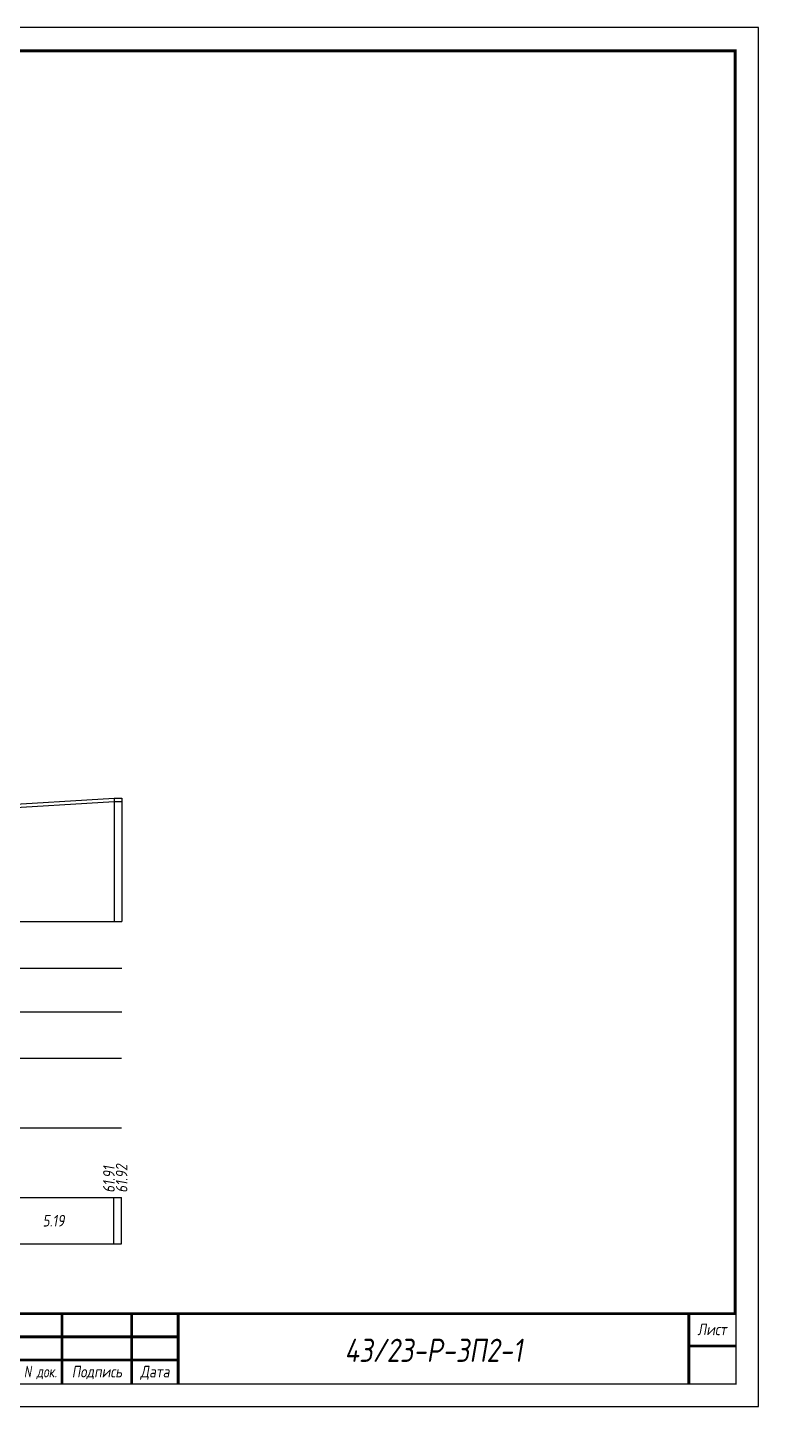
# Model space of a CAD drawing. Extents: x -717 to 1451, y -133302 to 233.
# Drawn here: x 232.5 to 389.9, y -48877.4 to -48580.4 of the extents above; entities that cross this region are included whole.
import ezdxf
from ezdxf.enums import TextEntityAlignment as Align

# ---------------------------------------------------------------- set-up
doc = ezdxf.new("R2010")
doc.units = 0
for name, color, linetype in [('Зарамочное оформление', 7, 'Continuous'), ('Код_510', 7, 'Continuous'), ('Таблица', 7, 'Continuous'), ('Черный поперечник', 3, 'Continuous')]:
    doc.layers.add(name, color=color, linetype=linetype)
doc.layers.add('Контур_2570', color=7, linetype='Continuous', true_color=0x80ff00)
doc.styles.add('М', font='romand.shx', dxfattribs={"width": 0.8, "oblique": 10, "height": 2.5})

# ---------------------------------------------------------------- blocks, each defined once
blk = doc.blocks.new('Штамп')
at = {"linetype": 'Continuous'}
blk.add_wipeout([(199.95, -411.25), (384.95, -411.25), (384.95, -426.25), (199.95, -426.25)], dxfattribs=at).dxf.layer = 'Зарамочное оформление'
at = {"layer": 'Зарамочное оформление', "linetype": 'Continuous', "lineweight": -3, "const_width": 0.6, "flags": 128}
for points in [[(199.95, -426.25), (199.95, -411.25), (384.95, -411.25)], [(209.95, -411.25), (209.95, -426.25)], [(219.95, -411.25), (219.95, -426.25)], [(229.95, -411.25), (229.95, -426.25)], [(239.95, -411.25), (239.95, -426.25)], [(254.95, -411.25), (254.95, -426.25)], [(264.95, -411.25), (264.95, -426.25)], [(374.95, -411.25), (374.95, -426.25)], [(199.95, -416.25), (264.95, -416.25)], [(374.95, -418.25), (384.95, -418.25)], [(199.95, -421.25), (264.95, -421.25)]]:
    blk.add_lwpolyline(points, dxfattribs=at)
at = {"linetype": 'Continuous', "insert": (319.95, -419.17), "char_height": 5, "width": 110, "attachment_point": 5, "style": 'М'}
blk.add_mtext('{\\Q10;\\W0.8;43/23-Р-ЗП2-1}', dxfattribs=at)
at = {"layer": 'Зарамочное оформление', "linetype": 'Continuous', "style": 'М', "oblique": 10}
for s, width, p in [('Лист', 0.8, (379.95, -414.66)), ('Изм.', 0.8, (204.95, -423.75)), ('Кол.уч.', 0.7, (214.95, -423.75)), ('Лист', 0.8, (224.95, -423.75)), ('N док.', 0.7, (235.28, -423.75)), ('Подпись', 0.8, (247.45, -423.75)), ('Дата', 0.8, (259.95, -423.75))]:
    blk.add_text(s, height=2.5, dxfattribs=dict(at, width=width)).set_placement(p, align=Align.MIDDLE_CENTER)
blk = doc.blocks.new('шифр')
blk.add_blockref('Штамп', (0, -48506))

msp = doc.modelspace()

# ---------------------------------------------------------------- linework, layer by layer
at = {"flags": 128}
msp.add_lwpolyline([(-30.054, -48877.421), (389.946, -48877.421), (389.946, -48580.421), (-30.054, -48580.421)], close=True, dxfattribs=at)
at = {"const_width": 0.6, "flags": 128}
msp.add_lwpolyline([(-10.054, -48872.421), (384.946, -48872.421), (384.946, -48585.421), (-10.054, -48585.421)], close=True, dxfattribs=at)
at = {"layer": 'Код_510'}
for p, q in [((251.09, -48842.421), (251.09, -48832.421)), ((252.774, -48842.421), (252.774, -48832.421))]:
    msp.add_line(p, q, dxfattribs=at)
at = {"layer": 'Контур_2570', "flags": 128}
msp.add_lwpolyline([(80, -48751.648), (87.016, -48751.339), (88.669, -48751.426), (92.348, -48752.176), (92.348, -48752.176), (102.669, -48750.266), (109.813, -48748.783), (109.813, -48748.033), (123.612, -48747.219), (133.744, -48746.653), (146.913, -48746.336), (155.969, -48746.117), (160.131, -48746.168), (165.683, -48746.236), (179.314, -48746.409), (192.981, -48747.461), (202.554, -48748.173), (202.554, -48748.923), (204.992, -48749.276), (209.217, -48749.716), (209.217, -48749.716), (225.174, -48748.708), (251.144, -48747.137), (252.828, -48747.122)], dxfattribs=at)
at = {"layer": 'Таблица'}
for p, q in [((80, -48773), (252.828, -48773)), ((80, -48783), (252.828, -48783)), ((80, -48792.421), (252.828, -48792.421)), ((79.946, -48802.421), (252.774, -48802.421)), ((79.946, -48817.421), (252.774, -48817.421)), ((79.946, -48832.421), (252.774, -48832.421)), ((79.946, -48842.421), (252.774, -48842.421))]:
    msp.add_line(p, q, dxfattribs=at)
at = {"layer": 'Черный поперечник', "color": 7}
for p, q in [((251.144, -48746.387), (251.144, -48773)), ((252.828, -48746.372), (252.828, -48773))]:
    msp.add_line(p, q, dxfattribs=at)
at = {"layer": 'Черный поперечник', "flags": 128}
msp.add_lwpolyline([(80, -48750.898), (87.016, -48750.589), (88.669, -48750.676), (92.348, -48751.426), (102.669, -48749.516), (109.813, -48748.033), (123.612, -48747.219), (133.744, -48746.653), (146.913, -48746.336), (155.969, -48746.117), (160.131, -48746.168), (165.683, -48746.236), (179.314, -48746.409), (192.981, -48747.461), (202.554, -48748.173), (204.992, -48748.526), (209.217, -48748.966), (225.174, -48747.958), (251.144, -48746.387), (252.828, -48746.372)], dxfattribs=at)

# ---------------------------------------------------------------- texts
at = {"linetype": 'Continuous', "style": 'М', "oblique": 10, "width": 0.8}
msp.add_text('160', height=2.5, dxfattribs=at).set_placement((380.312, -48868.509), align=Align.MIDDLE)
at = {"layer": 'Код_510', "style": 'М', "oblique": 10, "width": 0.8}
for s, p in [('61.91', (250.036, -48831.421)), ('61.92', (252.774, -48831.421))]:
    msp.add_text(s, height=2.5, rotation=90, dxfattribs=at).set_placement(p, align=Align.MIDDLE_LEFT)
msp.add_text('5.19', height=2.5, dxfattribs=at).set_placement((238.105, -48837.421), align=Align.MIDDLE_CENTER)

# ---------------------------------------------------------------- next in the draw order: block references
msp.add_blockref('шифр', (0, 59.829))

doc.saveas('drawing.dxf')
